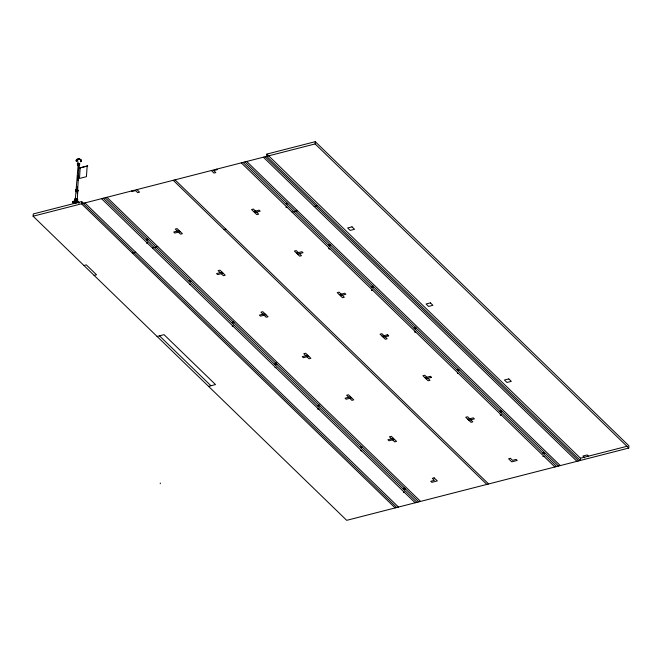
<?xml version="1.0" encoding="UTF-8"?>
<svg xmlns="http://www.w3.org/2000/svg" width="662" height="662" viewBox="0 0 662 662"><rect width="100%" height="100%" fill="white"/><g stroke="black" fill="none" stroke-linecap="round" stroke-linejoin="round"><path stroke-width="0.99" d="M77.545 159.41L78.166 164.73M78.53 164.979L79.068 165.31L77.636 190.242A0.902 0.48 3.9 0 0 76.478 189.762L75.948 189.928A1.142 0.604 3.9 0 0 75.741 190.664M77.181 190.656L77.429 186.651M77.802 180.635L78.116 175.629M78.43 170.614L78.852 165.392M160.262 483.732L160.303 483.07M266.852 154.089L580.458 458.212L580.301 460.462L266.695 156.348L266.852 154.089L315.294 141.668L628.9 445.791L628.743 448.05L346.706 520.332L33.1 216.209L33.257 213.95L81.699 201.538L83.925 203.689M73.689 203.59L72.431 202.373L72.481 201.662L76.842 200.545L79.349 202.977M74.616 201.811L74.665 201.099L75.178 201.223A1.572 0.828 3.9 0 0 76.502 201.356M75.178 201.223L78.133 165.012M77.115 193.378L77.28 190.946M77.247 199.485L77.826 190.954M80.176 168.156L79.473 178.45L86.432 176.671L87.136 166.377M81.699 201.538L81.542 203.788L395.148 507.911M147.725 238.378C146.368 239.048 145.756 240.604 148.379 239.627M233.082 321.989C233.901 320.573 230.194 324.314 234.05 322.708M276.89 364.257C275.996 365.697 273.24 363.405 275.922 363.537L275.963 362.95M276.244 363.008L275.922 363.537M628.743 448.05L315.137 143.927L315.294 141.668M319.084 404.548C317.727 405.218 317.115 406.774 319.729 405.798M371.25 286.712L372.838 285.736L373.409 287.126L371.936 287.374M414.089 328.253L415.355 327.806L415.388 327.218M414.768 328.923L416.241 328.666L415.678 327.276M77.81 165.301L77.876 164.863M79.068 165.31C78.356 166.518 76.784 164.284 78.579 164.59M79.606 163.696L79.374 164.515A1.258 0.662 3.9 0 0 79.606 163.704A1.258 0.662 3.9 0 0 78.157 163.332L77.669 163.456A1.258 0.662 3.9 0 0 77.818 164.499M191.21 281.168C189.969 282.699 187.677 279.993 190.532 280.506M285.57 203.623L287.118 203.234L287.73 204.037M328.41 245.172C329.659 243.641 331.943 246.347 329.097 245.834M456.921 369.801C458.17 368.271 460.462 370.977 457.608 370.463M405.409 488.879C404.159 490.41 401.867 487.704 404.722 488.217M499.76 411.342C501.01 409.811 503.294 412.517 500.447 412.004M542.6 452.882C543.85 451.352 546.133 454.058 543.287 453.553M361.808 447.33L361.096 447.297M78.05 164.764C76.858 166.907 81.136 164.499 78.033 164.747M79.208 165.202L78.339 165.426M74.367 203.482L72.481 201.662L76.842 200.545L76.825 202.82M157.101 336.453L164.044 334.658L215.514 384.572L208.571 386.368M78.886 165.277L78.364 165.318M77.04 191.359L77.479 191.244A1.142 0.604 3.9 0 0 77.694 190.515A1.142 0.604 3.9 0 0 76.37 190.168L75.931 190.284A1.142 0.604 3.9 0 0 75.716 191.02M77.024 191.541L77.471 191.426A1.142 0.604 3.9 0 0 77.677 190.689A1.142 0.604 3.9 0 0 76.353 190.35L75.915 190.457A1.142 0.604 3.9 0 0 75.7 191.194M76.825 200.925L76.519 201A1.572 0.828 3.9 0 1 75.824 201M72.431 202.373L77.106 201.207A1.572 0.828 3.9 0 0 77.396 200.189A1.572 0.828 3.9 0 0 75.576 199.717L74.971 199.874A1.572 0.828 3.9 0 0 74.674 200.892M33.1 216.209L315.137 143.927M179.212 230.633L173.725 232.031L174.793 233.065L180.279 231.667M253.637 211.559L259.123 210.152L260.191 211.186L254.705 212.593M83.933 265.503L86.325 264.891L96.528 274.788L94.136 275.4M132.375 253.091L135.718 252.23M152.384 247.96L157.788 246.578M224.062 229.59L225.841 229.135M292.116 212.154L297.519 210.764M314.185 206.494L317.528 205.642M222.051 272.173L216.565 273.58L217.632 274.614L223.119 273.207M296.477 253.099L301.955 251.692L303.022 252.727L297.544 254.134M264.891 313.714L259.405 315.12L260.472 316.155L265.958 314.748M339.316 294.64L344.794 293.241L345.862 294.276L340.376 295.674M307.731 355.254L302.244 356.661L303.312 357.695L308.79 356.288M382.148 336.188L387.634 334.782L388.702 335.816L383.215 337.223M350.562 396.803L345.084 398.21L346.152 399.244L351.63 397.837M424.987 377.729L430.474 376.322L431.541 377.357L426.055 378.763M393.402 438.343L387.924 439.75L388.991 440.784L394.469 439.378M467.827 419.269L473.313 417.863L474.373 418.897L468.895 420.304M580.458 458.212L626.922 446.304M78.869 158.69L78.91 158.772M361.882 446.676L360.409 446.924L361.022 447.735M78.538 164.706L79.001 164.871M79.142 165.128L77.942 165.144M588.468 456.159L587.211 454.943L582.858 456.052L584.736 457.881M265.131 156.745L578.737 460.868M263.352 157.2L576.958 461.323M246.694 161.47L560.3 465.593M244.915 161.925L558.521 466.048M243.062 162.405L556.668 466.52M241.282 162.86L554.888 466.975M216.813 169.124L217.351 169.646L213.718 170.573L215.812 172.6L213.958 173.08L211.335 170.531M387.187 334.898L388.255 335.932M430.027 376.438L431.086 377.472M255.491 211.079L253.397 209.051L251.543 209.531L256.798 214.62L258.643 214.149L256.558 212.121M298.33 252.627L296.237 250.6L294.383 251.072L299.629 256.161L301.483 255.689L299.398 253.662M341.162 294.168L339.076 292.141L337.223 292.612L342.469 297.701L344.323 297.23L342.229 295.202M384.001 335.708L381.916 333.681L380.062 334.161L385.309 339.25L387.162 338.77L385.069 336.743M426.841 377.257L424.747 375.23L422.902 375.702L428.149 380.791L430.002 380.319L427.909 378.292M469.681 418.798L467.587 416.77L465.734 417.242L470.988 422.331L472.834 421.86L470.748 419.832M175.008 179.841L488.614 483.963M173.229 180.296L486.835 484.418M136.91 189.605L139.533 192.145L137.679 192.625L135.586 190.598L131.953 191.525L131.424 191.012M177.358 231.104L175.264 229.077L177.118 228.605L182.373 233.694L180.519 234.166L178.426 232.139M220.198 272.645L218.104 270.617L219.958 270.146L225.204 275.235L223.359 275.706L221.265 273.679M263.037 314.193L260.944 312.166L262.797 311.686L268.044 316.775L266.19 317.255L264.105 315.228M305.877 355.734L303.784 353.707L305.637 353.227L310.883 358.316L309.03 358.796L306.945 356.768M348.717 397.274L346.623 395.247L348.477 394.775L353.723 399.865L351.87 400.336L349.776 398.309M391.548 438.815L389.463 436.788L391.316 436.316L396.563 441.405L394.709 441.877L392.616 439.849M106.954 197.276L420.56 501.399M105.184 197.731L418.781 501.854M103.33 198.211L416.928 502.326M101.551 198.666L415.148 502.781M84.885 202.936L398.491 507.051M83.106 203.391L396.712 507.506M76.593 200.702L78.373 202.431M76.792 201.256L78.67 203.077M73.507 201.496L75.286 203.217M159.484 335.841L210.963 385.756M78.96 164.879L79.25 165.318M76.395 161.288A2.714 1.44 3.9 0 1 77.222 159.418A2.714 1.44 3.9 0 1 80.872 159.89A2.714 1.44 3.9 0 1 80.59 161.826M76.792 160.601A2.309 1.225 3.9 0 1 78.621 158.863A2.309 1.225 3.9 0 1 80.938 160.643M75.625 199.014A1.572 0.828 3.9 0 1 77.446 199.477A1.572 0.828 3.9 0 1 77.156 200.495M75.195 200.47A1.572 0.828 3.9 0 1 75.021 199.163L75.774 198.881A1.142 0.604 3.9 0 1 76.279 198.881M77.181 200.139A1.572 0.828 3.9 0 0 77.471 199.121A1.572 0.828 3.9 0 0 75.65 198.658L75.046 198.807A1.572 0.828 3.9 0 0 75.22 200.114M75.84 190.226A0.902 0.48 3.9 0 1 76.13 189.853M77.131 200.851A1.572 0.828 3.9 0 0 77.421 199.833A1.572 0.828 3.9 0 0 75.6 199.361L74.996 199.519A1.572 0.828 3.9 0 0 75.178 200.826M75.12 199.725A1.142 0.604 3.9 0 1 75.046 199.196M77.098 199.221A1.142 0.604 3.9 0 1 77.173 199.75M76.395 189.812A1.142 0.604 3.9 0 1 77.562 190.044A1.142 0.604 3.9 0 1 77.793 190.681M75.749 190.482A1.142 0.604 3.9 0 1 75.965 189.746L76.403 189.638A1.142 0.604 3.9 0 1 77.578 189.862A1.142 0.604 3.9 0 1 77.802 190.507M80.441 161.627A2.491 1.316 3.9 0 0 80.905 160.03A2.491 1.316 3.9 0 0 78.025 159.285L77.065 159.534A2.491 1.316 3.9 0 0 76.602 161.131M78.811 168.173L87.674 165.905L78.811 168.173M146.856 239.412L147.667 239.512L146.856 239.412M146.625 242.913L147.436 243.012L146.625 242.913M189.696 280.961L190.507 281.052L189.737 280.911M189.464 284.453L190.267 284.552L189.506 284.403M232.536 322.502L233.347 322.601L232.536 322.502M232.296 326.002L233.107 326.093L232.296 326.002M286.29 203.681L287.101 203.78L286.332 203.631M286.05 207.181L286.861 207.28L286.05 207.181M275.375 364.042L276.186 364.141L275.375 364.042M275.135 367.542L275.946 367.642L275.177 367.493M329.13 245.23L329.941 245.321L329.13 245.23M328.89 248.73L329.701 248.821L328.89 248.73M318.215 405.583L319.026 405.682L318.215 405.583M317.975 409.083L318.786 409.182L317.975 409.083M371.97 286.77L372.78 286.869L372.011 286.72M371.73 290.27L372.541 290.37L371.771 290.221M360.815 450.623L361.626 450.723L360.815 450.623M414.801 328.311L415.612 328.41L414.801 328.311M414.569 331.811L415.38 331.91L414.569 331.811M403.894 488.672L404.705 488.771L403.936 488.622M403.655 492.172L404.465 492.263L403.655 492.172M457.641 369.859L458.452 369.95L457.641 369.859M457.401 373.351L458.212 373.451L457.442 373.302M500.48 411.4L501.291 411.499L500.48 411.4M500.24 414.9L501.051 414.991L500.24 414.9M543.32 452.94L544.131 453.04L543.32 452.94M543.08 456.441L543.891 456.54L543.08 456.441M75.476 201.14L74.872 201.298A1.572 0.828 3.9 0 0 74.583 202.307A1.572 0.828 3.9 0 0 76.403 202.779L77.007 202.622A1.572 0.828 3.9 0 0 77.305 201.612A1.572 0.828 3.9 0 0 75.476 201.14M352.01 226.851L347.649 227.96L350.157 230.401L354.518 229.284L352.01 226.851M430.408 302.882L426.055 303.99L428.562 306.423L432.915 305.314L430.408 302.882M508.813 378.912L504.452 380.021L506.96 382.454L511.321 381.345L508.813 378.912M434.148 477.856L432.303 478.336L434.388 480.364L430.755 481.291L431.823 482.325L437.309 480.918L434.148 477.856M510.427 458.311L508.573 458.791L511.734 461.853L517.212 460.446L516.145 459.411L512.52 460.338L510.427 458.311"/></g></svg>
